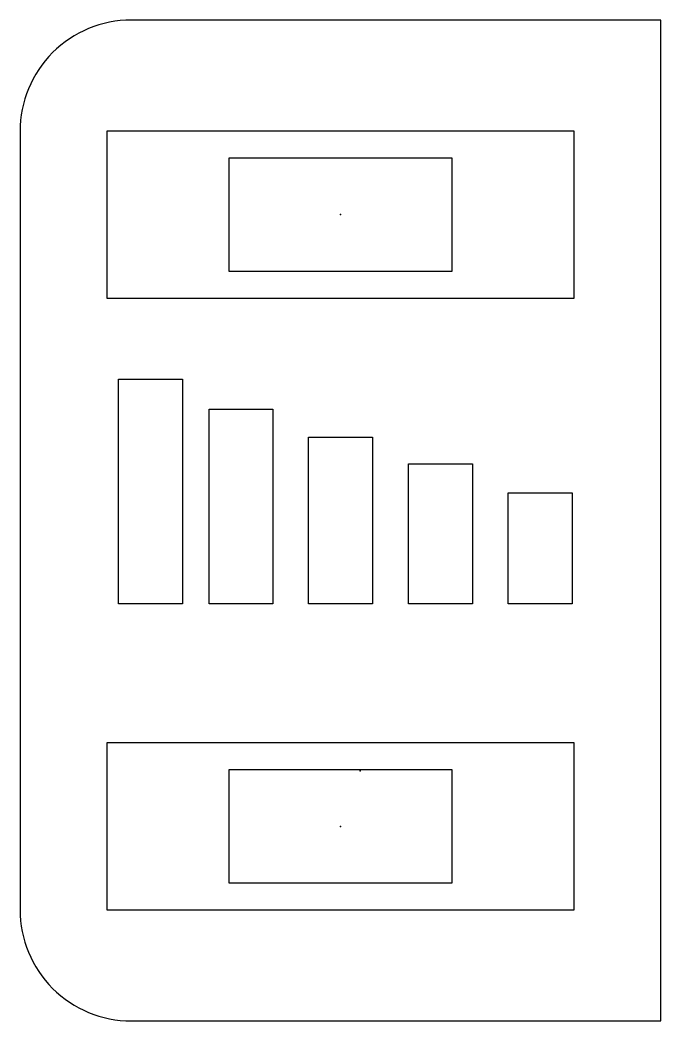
# Model space of a CAD drawing. Header units: millimetres. Extents: x -212.5 to -154.8, y -315 to -225.
import ezdxf

# ---------------------------------------------------------------- set-up
doc = ezdxf.new("R2010")
doc.units = ezdxf.units.MM
doc.layers.get('0').update_dxf_attribs({"linetype": 'CONTINUOUS'})

msp = doc.modelspace()

# ---------------------------------------------------------------- linework, layer by layer
msp.add_lwpolyline([(-202.5, -315), (-154.849, -315), (-154.849, -225), (-202.5, -225, 0.414214), (-212.5, -235), (-212.5, -305, 0.414214)], format="xyb", close=True)
for points in [[(-204.675, -234.95), (-162.675, -234.95), (-162.675, -250.05), (-204.675, -250.05)], [(-193.675, -237.4), (-173.675, -237.4), (-173.675, -247.6), (-193.675, -247.6)], [(-197.9, -277.5), (-203.65, -277.5), (-203.65, -257.3), (-197.9, -257.3)], [(-189.75, -277.5), (-195.5, -277.5), (-195.5, -260), (-189.75, -260)], [(-180.8, -277.5), (-186.55, -277.5), (-186.55, -262.5), (-180.8, -262.5)], [(-171.8, -277.5), (-177.55, -277.5), (-177.55, -264.9), (-171.8, -264.9)], [(-162.85, -277.5), (-168.6, -277.5), (-168.6, -267.5), (-162.85, -267.5)], [(-204.675, -289.95), (-162.675, -289.95), (-162.675, -305.05), (-204.675, -305.05)], [(-193.675, -292.4), (-173.675, -292.4), (-173.675, -302.6), (-193.675, -302.6)]]:
    msp.add_lwpolyline(points, close=True)
for p in [(-183.675, -242.5), (-183.675, -242.5), (-181.906, -292.5), (-183.675, -297.5), (-183.675, -297.5)]:
    msp.add_point(p)

doc.saveas('drawing.dxf')
